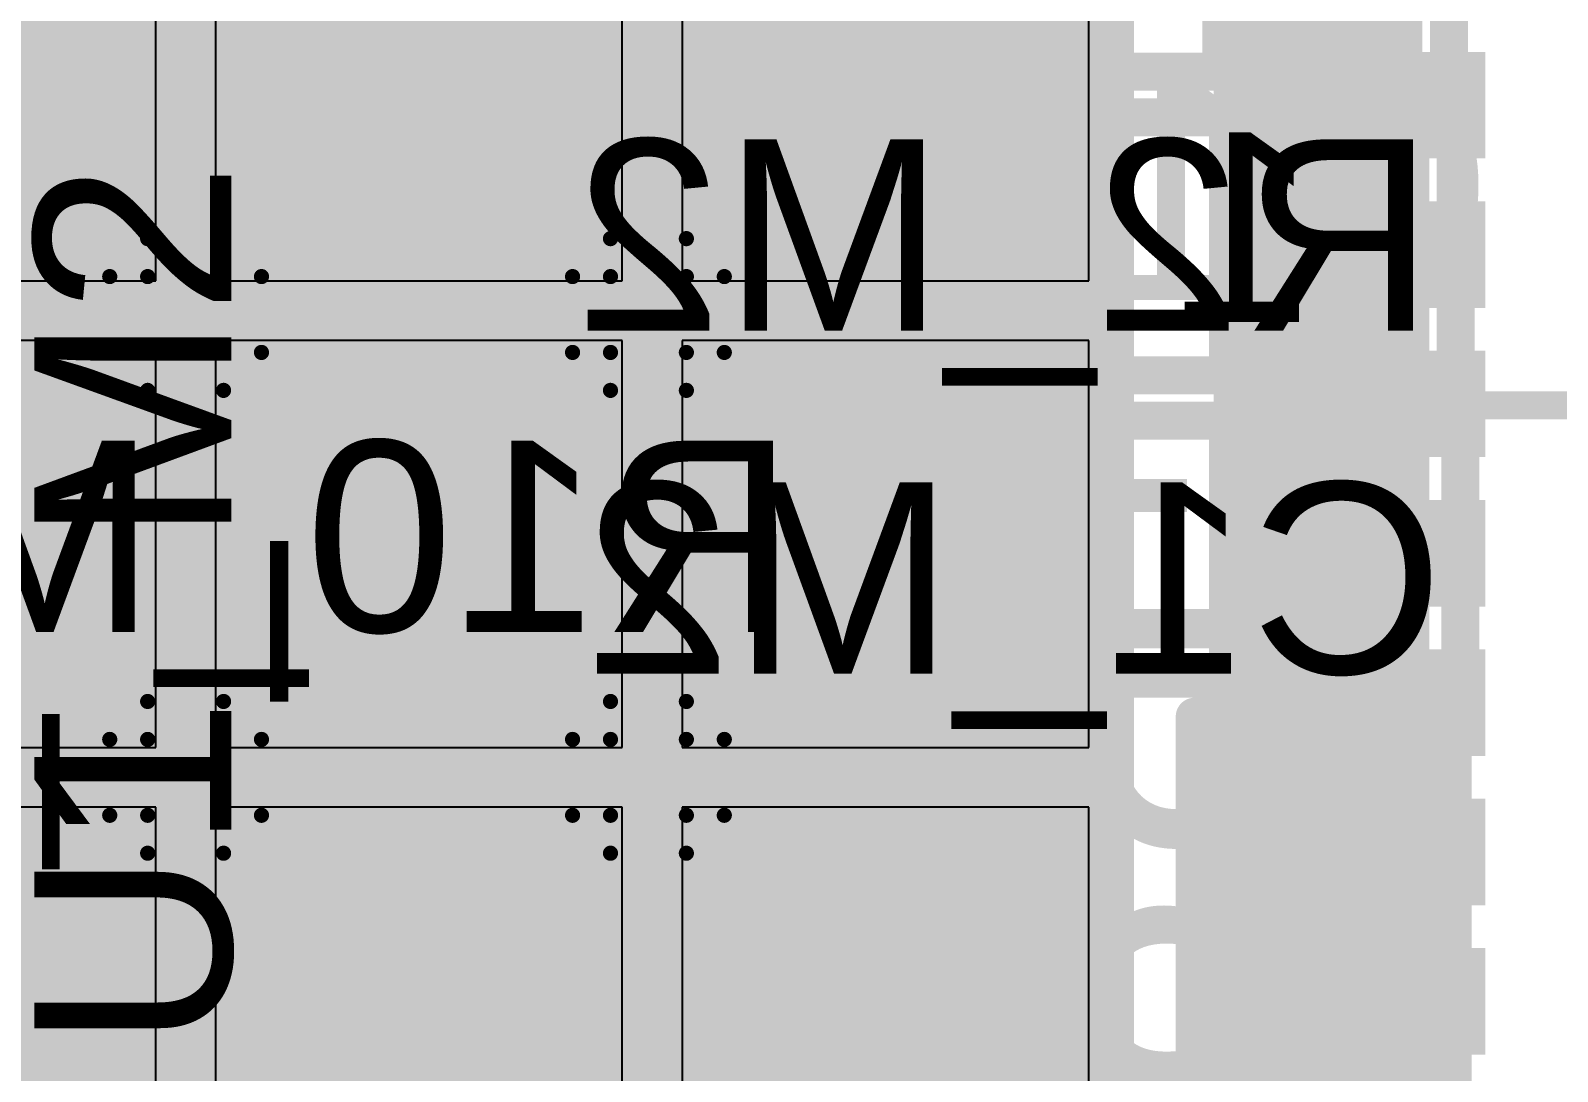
# Model space of a CAD drawing. Header units: inches. Extents: x -0.3 to 12.2, y -3.2 to 4.4.
# Drawn here: x 2.2185 to 2.4197, y 1.1753 to 1.3125 of the extents above; entities that cross this region are included whole.
import ezdxf

# ---------------------------------------------------------------- set-up
doc = ezdxf.new("R2010")
doc.units = ezdxf.units.IN
doc.header["$MEASUREMENT"] = 0
for name, color, linetype in [('Board Layer Stack Bottom Overlay', 54, 'Continuous'), ('Board Layer Stack Bottom Solder', 6, 'Continuous'), ('Bottom Assembly', 216, 'Continuous'), ('Bottom Layer_L8', 5, 'Continuous'), ('Bottom Paste', 16, 'Continuous'), ('FAB', 56, 'Continuous'), ('FAB_DWG_INFO', 1, 'Continuous'), ('Inner_L3', 76, 'Continuous'), ('Inner_L6', 156, 'Continuous'), ('Top Assembly', 6, 'Continuous'), ('Top Paste', 8, 'Continuous'), ('Top Solder', 216, 'Continuous'), ('TOP_L1', 1, 'Continuous'), ('Via Holes', 16, 'Continuous')]:
    doc.layers.add(name, color=color, linetype=linetype)
doc.styles.add('Arial', font='', dxfattribs={"height": 0.2})
doc.styles.get('Arial').set_extended_font_data('Arial')

# ---------------------------------------------------------------- blocks, each defined once
blk = doc.blocks.new('R0402_B_295')
at = {"layer": 'Board Layer Stack Bottom Solder'}
for points in [[(-0.033, -0.0145), (-0.033, 0.0145), (-0.004, 0.0145), (-0.004, -0.0145)], [(0.0064, -0.0145), (0.0064, 0.0145), (0.0354, 0.0145), (0.0354, -0.0145)]]:
    blk.add_hatch(color=6, dxfattribs=at).paths.add_polyline_path(points)
at = {"layer": 'Bottom Layer_L8'}
for points in [[(-0.031, -0.0125), (-0.031, 0.0125), (-0.006, 0.0125), (-0.006, -0.0125)], [(0.0084, -0.0125), (0.0084, 0.0125), (0.0334, 0.0125), (0.0334, -0.0125)]]:
    blk.add_hatch(color=5, dxfattribs=at).paths.add_polyline_path(points)
at = {"layer": 'Bottom Paste'}
for points in [[(-0.031, -0.0125), (-0.031, 0.0125), (-0.006, 0.0125), (-0.006, -0.0125)], [(0.0084, -0.0125), (0.0084, 0.0125), (0.0334, 0.0125), (0.0334, -0.0125)]]:
    blk.add_hatch(color=16, dxfattribs=at).paths.add_polyline_path(points)
at = {"layer": 'Board Layer Stack Bottom Overlay'}
for points in [[(-0.0365, 0.017, 0.005, 0.005, 0), (0.0395, 0.017, 0.005, 0.005, 0)], [(-0.0365, -0.017, 0.005, 0.005, 0), (-0.0365, 0.017, 0.005, 0.005, 0)], [(0.0395, -0.017, 0.005, 0.005, 0), (0.0395, 0.017, 0.005, 0.005, 0)], [(-0.0365, -0.017, 0.005, 0.005, 0), (0.0365, -0.017, 0.005, 0.005, 0)], [(0.0365, -0.017, 0.005, 0.005, 0), (0.0395, -0.017, 0.005, 0.005, 0)]]:
    blk.add_lwpolyline(points, format="xyseb", dxfattribs=at)
for points in [[(-0.03775, 0.017, 0.0025, 0.0025, 1), (-0.03525, 0.017, 0.0025, 0.0025, 1)], [(-0.03775, 0.017, 0.0025, 0.0025, 1), (-0.03525, 0.017, 0.0025, 0.0025, 1)], [(0.03825, 0.017, 0.0025, 0.0025, 1), (0.04075, 0.017, 0.0025, 0.0025, 1)], [(0.03825, 0.017, 0.0025, 0.0025, 1), (0.04075, 0.017, 0.0025, 0.0025, 1)], [(-0.03775, -0.017, 0.0025, 0.0025, 1), (-0.03525, -0.017, 0.0025, 0.0025, 1)], [(-0.03775, -0.017, 0.0025, 0.0025, 1), (-0.03525, -0.017, 0.0025, 0.0025, 1)], [(0.03525, -0.017, 0.0025, 0.0025, 1), (0.03775, -0.017, 0.0025, 0.0025, 1)], [(0.03525, -0.017, 0.0025, 0.0025, 1), (0.03775, -0.017, 0.0025, 0.0025, 1)], [(0.03825, -0.017, 0.0025, 0.0025, 1), (0.04075, -0.017, 0.0025, 0.0025, 1)], [(0.03825, -0.017, 0.0025, 0.0025, 1), (0.04075, -0.017, 0.0025, 0.0025, 1)]]:
    blk.add_lwpolyline(points, format="xyseb", close=True, dxfattribs=at)
at = {"layer": 'Bottom Assembly'}
for points in [[(-0.0365, 0.017, 0.005, 0.005, 0), (0.0395, 0.017, 0.005, 0.005, 0)], [(-0.0365, -0.017, 0.005, 0.005, 0), (-0.0365, 0.017, 0.005, 0.005, 0)], [(0.0395, -0.017, 0.005, 0.005, 0), (0.0395, 0.017, 0.005, 0.005, 0)], [(-0.0365, -0.017, 0.005, 0.005, 0), (0.0395, -0.017, 0.005, 0.005, 0)]]:
    blk.add_lwpolyline(points, format="xyseb", dxfattribs=at)
for points in [[(-0.03775, 0.017, 0.0025, 0.0025, 1), (-0.03525, 0.017, 0.0025, 0.0025, 1)], [(-0.03775, 0.017, 0.0025, 0.0025, 1), (-0.03525, 0.017, 0.0025, 0.0025, 1)], [(0.03825, 0.017, 0.0025, 0.0025, 1), (0.04075, 0.017, 0.0025, 0.0025, 1)], [(0.03825, 0.017, 0.0025, 0.0025, 1), (0.04075, 0.017, 0.0025, 0.0025, 1)], [(-0.03775, -0.017, 0.0025, 0.0025, 1), (-0.03525, -0.017, 0.0025, 0.0025, 1)], [(-0.03775, -0.017, 0.0025, 0.0025, 1), (-0.03525, -0.017, 0.0025, 0.0025, 1)], [(0.03825, -0.017, 0.0025, 0.0025, 1), (0.04075, -0.017, 0.0025, 0.0025, 1)], [(0.03825, -0.017, 0.0025, 0.0025, 1), (0.04075, -0.017, 0.0025, 0.0025, 1)]]:
    blk.add_lwpolyline(points, format="xyseb", close=True, dxfattribs=at)
at = {"layer": 'Bottom Assembly', "style": 'Arial', "text_generation_flag": 2}
blk.add_text('R10_M2', height=0.04, rotation=180, dxfattribs=at).set_placement((-0.06523, 0.0093))
blk = doc.blocks.new('R0402_B_297')
at = {"layer": 'Board Layer Stack Bottom Solder'}
for points in [[(-0.033, -0.0145), (-0.033, 0.0145), (-0.004, 0.0145), (-0.004, -0.0145)], [(0.0064, -0.0145), (0.0064, 0.0145), (0.0354, 0.0145), (0.0354, -0.0145)]]:
    blk.add_hatch(color=6, dxfattribs=at).paths.add_polyline_path(points)
at = {"layer": 'Bottom Layer_L8'}
for points in [[(-0.031, -0.0125), (-0.031, 0.0125), (-0.006, 0.0125), (-0.006, -0.0125)], [(0.0084, -0.0125), (0.0084, 0.0125), (0.0334, 0.0125), (0.0334, -0.0125)]]:
    blk.add_hatch(color=5, dxfattribs=at).paths.add_polyline_path(points)
at = {"layer": 'Bottom Paste'}
for points in [[(-0.031, -0.0125), (-0.031, 0.0125), (-0.006, 0.0125), (-0.006, -0.0125)], [(0.0084, -0.0125), (0.0084, 0.0125), (0.0334, 0.0125), (0.0334, -0.0125)]]:
    blk.add_hatch(color=16, dxfattribs=at).paths.add_polyline_path(points)
at = {"layer": 'Board Layer Stack Bottom Overlay'}
for points in [[(0.0395, 0.017, 0.005, 0.005, 0), (-0.0365, 0.017, 0.005, 0.005, 0)], [(-0.0365, -0.017, 0.005, 0.005, 0), (-0.0365, 0.017, 0.005, 0.005, 0)], [(0.0395, -0.017, 0.005, 0.005, 0), (0.0395, 0.017, 0.005, 0.005, 0)], [(0.0365, -0.017, 0.005, 0.005, 0), (-0.0365, -0.017, 0.005, 0.005, 0)], [(0.0395, -0.017, 0.005, 0.005, 0), (0.0365, -0.017, 0.005, 0.005, 0)]]:
    blk.add_lwpolyline(points, format="xyseb", dxfattribs=at)
for points in [[(-0.03775, 0.017, 0.0025, 0.0025, 1), (-0.03525, 0.017, 0.0025, 0.0025, 1)], [(-0.03775, 0.017, 0.0025, 0.0025, 1), (-0.03525, 0.017, 0.0025, 0.0025, 1)], [(0.03825, 0.017, 0.0025, 0.0025, 1), (0.04075, 0.017, 0.0025, 0.0025, 1)], [(0.03825, 0.017, 0.0025, 0.0025, 1), (0.04075, 0.017, 0.0025, 0.0025, 1)], [(-0.03775, -0.017, 0.0025, 0.0025, 1), (-0.03525, -0.017, 0.0025, 0.0025, 1)], [(-0.03775, -0.017, 0.0025, 0.0025, 1), (-0.03525, -0.017, 0.0025, 0.0025, 1)], [(0.03525, -0.017, 0.0025, 0.0025, 1), (0.03775, -0.017, 0.0025, 0.0025, 1)], [(0.03525, -0.017, 0.0025, 0.0025, 1), (0.03775, -0.017, 0.0025, 0.0025, 1)], [(0.03825, -0.017, 0.0025, 0.0025, 1), (0.04075, -0.017, 0.0025, 0.0025, 1)], [(0.03825, -0.017, 0.0025, 0.0025, 1), (0.04075, -0.017, 0.0025, 0.0025, 1)]]:
    blk.add_lwpolyline(points, format="xyseb", close=True, dxfattribs=at)
at = {"layer": 'Bottom Assembly'}
for points in [[(0.0395, 0.017, 0.005, 0.005, 0), (-0.0365, 0.017, 0.005, 0.005, 0)], [(-0.0365, -0.017, 0.005, 0.005, 0), (-0.0365, 0.017, 0.005, 0.005, 0)], [(0.0395, -0.017, 0.005, 0.005, 0), (0.0395, 0.017, 0.005, 0.005, 0)], [(0.0395, -0.017, 0.005, 0.005, 0), (-0.0365, -0.017, 0.005, 0.005, 0)]]:
    blk.add_lwpolyline(points, format="xyseb", dxfattribs=at)
for points in [[(-0.03775, 0.017, 0.0025, 0.0025, 1), (-0.03525, 0.017, 0.0025, 0.0025, 1)], [(-0.03775, 0.017, 0.0025, 0.0025, 1), (-0.03525, 0.017, 0.0025, 0.0025, 1)], [(0.03825, 0.017, 0.0025, 0.0025, 1), (0.04075, 0.017, 0.0025, 0.0025, 1)], [(0.03825, 0.017, 0.0025, 0.0025, 1), (0.04075, 0.017, 0.0025, 0.0025, 1)], [(-0.03775, -0.017, 0.0025, 0.0025, 1), (-0.03525, -0.017, 0.0025, 0.0025, 1)], [(-0.03775, -0.017, 0.0025, 0.0025, 1), (-0.03525, -0.017, 0.0025, 0.0025, 1)], [(0.03825, -0.017, 0.0025, 0.0025, 1), (0.04075, -0.017, 0.0025, 0.0025, 1)], [(0.03825, -0.017, 0.0025, 0.0025, 1), (0.04075, -0.017, 0.0025, 0.0025, 1)]]:
    blk.add_lwpolyline(points, format="xyseb", close=True, dxfattribs=at)
at = {"layer": 'Bottom Assembly', "style": 'Arial', "text_generation_flag": 2}
blk.add_text('R8_M2', height=0.04, rotation=-180, dxfattribs=at).set_placement((-0.05529, 0.0093))
blk = doc.blocks.new('R0402_B_328')
at = {"layer": 'Board Layer Stack Bottom Solder'}
for points in [[(-0.033, -0.0145), (-0.033, 0.0145), (-0.004, 0.0145), (-0.004, -0.0145)], [(0.0064, -0.0145), (0.0064, 0.0145), (0.0354, 0.0145), (0.0354, -0.0145)]]:
    blk.add_hatch(color=6, dxfattribs=at).paths.add_polyline_path(points)
at = {"layer": 'Bottom Layer_L8'}
for points in [[(-0.031, -0.0125), (-0.031, 0.0125), (-0.006, 0.0125), (-0.006, -0.0125)], [(0.0084, -0.0125), (0.0084, 0.0125), (0.0334, 0.0125), (0.0334, -0.0125)]]:
    blk.add_hatch(color=5, dxfattribs=at).paths.add_polyline_path(points)
at = {"layer": 'Bottom Paste'}
for points in [[(-0.031, -0.0125), (-0.031, 0.0125), (-0.006, 0.0125), (-0.006, -0.0125)], [(0.0084, -0.0125), (0.0084, 0.0125), (0.0334, 0.0125), (0.0334, -0.0125)]]:
    blk.add_hatch(color=16, dxfattribs=at).paths.add_polyline_path(points)
at = {"layer": 'Board Layer Stack Bottom Overlay'}
for points in [[(-0.0365, 0.017, 0.005, 0.005, 0), (0.0395, 0.017, 0.005, 0.005, 0)], [(-0.0365, 0.017, 0.005, 0.005, 0), (-0.0365, -0.017, 0.005, 0.005, 0)], [(0.0395, 0.017, 0.005, 0.005, 0), (0.0395, -0.017, 0.005, 0.005, 0)], [(-0.0365, -0.017, 0.005, 0.005, 0), (0.0365, -0.017, 0.005, 0.005, 0)], [(0.0365, -0.017, 0.005, 0.005, 0), (0.0395, -0.017, 0.005, 0.005, 0)]]:
    blk.add_lwpolyline(points, format="xyseb", dxfattribs=at)
for points in [[(-0.03775, 0.017, 0.0025, 0.0025, 1), (-0.03525, 0.017, 0.0025, 0.0025, 1)], [(-0.03775, 0.017, 0.0025, 0.0025, 1), (-0.03525, 0.017, 0.0025, 0.0025, 1)], [(0.03825, 0.017, 0.0025, 0.0025, 1), (0.04075, 0.017, 0.0025, 0.0025, 1)], [(0.03825, 0.017, 0.0025, 0.0025, 1), (0.04075, 0.017, 0.0025, 0.0025, 1)], [(-0.03775, -0.017, 0.0025, 0.0025, 1), (-0.03525, -0.017, 0.0025, 0.0025, 1)], [(-0.03775, -0.017, 0.0025, 0.0025, 1), (-0.03525, -0.017, 0.0025, 0.0025, 1)], [(0.03525, -0.017, 0.0025, 0.0025, 1), (0.03775, -0.017, 0.0025, 0.0025, 1)], [(0.03525, -0.017, 0.0025, 0.0025, 1), (0.03775, -0.017, 0.0025, 0.0025, 1)], [(0.03825, -0.017, 0.0025, 0.0025, 1), (0.04075, -0.017, 0.0025, 0.0025, 1)], [(0.03825, -0.017, 0.0025, 0.0025, 1), (0.04075, -0.017, 0.0025, 0.0025, 1)]]:
    blk.add_lwpolyline(points, format="xyseb", close=True, dxfattribs=at)
at = {"layer": 'Bottom Assembly'}
for points in [[(-0.0365, 0.017, 0.005, 0.005, 0), (0.0395, 0.017, 0.005, 0.005, 0)], [(-0.0365, 0.017, 0.005, 0.005, 0), (-0.0365, -0.017, 0.005, 0.005, 0)], [(0.0395, 0.017, 0.005, 0.005, 0), (0.0395, -0.017, 0.005, 0.005, 0)], [(-0.0365, -0.017, 0.005, 0.005, 0), (0.0395, -0.017, 0.005, 0.005, 0)]]:
    blk.add_lwpolyline(points, format="xyseb", dxfattribs=at)
for points in [[(-0.03775, 0.017, 0.0025, 0.0025, 1), (-0.03525, 0.017, 0.0025, 0.0025, 1)], [(-0.03775, 0.017, 0.0025, 0.0025, 1), (-0.03525, 0.017, 0.0025, 0.0025, 1)], [(0.03825, 0.017, 0.0025, 0.0025, 1), (0.04075, 0.017, 0.0025, 0.0025, 1)], [(0.03825, 0.017, 0.0025, 0.0025, 1), (0.04075, 0.017, 0.0025, 0.0025, 1)], [(-0.03775, -0.017, 0.0025, 0.0025, 1), (-0.03525, -0.017, 0.0025, 0.0025, 1)], [(-0.03775, -0.017, 0.0025, 0.0025, 1), (-0.03525, -0.017, 0.0025, 0.0025, 1)], [(0.03825, -0.017, 0.0025, 0.0025, 1), (0.04075, -0.017, 0.0025, 0.0025, 1)], [(0.03825, -0.017, 0.0025, 0.0025, 1), (0.04075, -0.017, 0.0025, 0.0025, 1)]]:
    blk.add_lwpolyline(points, format="xyseb", close=True, dxfattribs=at)
at = {"layer": 'Bottom Assembly', "style": 'Arial', "text_generation_flag": 2}
blk.add_text('R11_M2', height=0.04, rotation=180, dxfattribs=at).set_placement((-0.06523, 0.0093))
blk = doc.blocks.new('R0402_B_374')
at = {"layer": 'Board Layer Stack Bottom Solder'}
for points in [[(-0.033, -0.0145), (-0.033, 0.0145), (-0.004, 0.0145), (-0.004, -0.0145)], [(0.0064, -0.0145), (0.0064, 0.0145), (0.0354, 0.0145), (0.0354, -0.0145)]]:
    blk.add_hatch(color=6, dxfattribs=at).paths.add_polyline_path(points)
at = {"layer": 'Bottom Layer_L8'}
for points in [[(-0.031, -0.0125), (-0.031, 0.0125), (-0.006, 0.0125), (-0.006, -0.0125)], [(0.0084, -0.0125), (0.0084, 0.0125), (0.0334, 0.0125), (0.0334, -0.0125)]]:
    blk.add_hatch(color=5, dxfattribs=at).paths.add_polyline_path(points)
at = {"layer": 'Bottom Paste'}
for points in [[(-0.031, -0.0125), (-0.031, 0.0125), (-0.006, 0.0125), (-0.006, -0.0125)], [(0.0084, -0.0125), (0.0084, 0.0125), (0.0334, 0.0125), (0.0334, -0.0125)]]:
    blk.add_hatch(color=16, dxfattribs=at).paths.add_polyline_path(points)
at = {"layer": 'Board Layer Stack Bottom Overlay'}
for points in [[(0.0395, 0.017, 0.005, 0.005, 0), (-0.0365, 0.017, 0.005, 0.005, 0)], [(-0.0365, 0.017, 0.005, 0.005, 0), (-0.0365, -0.017, 0.005, 0.005, 0)], [(0.0395, 0.017, 0.005, 0.005, 0), (0.0395, -0.017, 0.005, 0.005, 0)], [(0.0365, -0.017, 0.005, 0.005, 0), (-0.0365, -0.017, 0.005, 0.005, 0)], [(0.0395, -0.017, 0.005, 0.005, 0), (0.0365, -0.017, 0.005, 0.005, 0)]]:
    blk.add_lwpolyline(points, format="xyseb", dxfattribs=at)
for points in [[(-0.03775, 0.017, 0.0025, 0.0025, 1), (-0.03525, 0.017, 0.0025, 0.0025, 1)], [(-0.03775, 0.017, 0.0025, 0.0025, 1), (-0.03525, 0.017, 0.0025, 0.0025, 1)], [(0.03825, 0.017, 0.0025, 0.0025, 1), (0.04075, 0.017, 0.0025, 0.0025, 1)], [(0.03825, 0.017, 0.0025, 0.0025, 1), (0.04075, 0.017, 0.0025, 0.0025, 1)], [(-0.03775, -0.017, 0.0025, 0.0025, 1), (-0.03525, -0.017, 0.0025, 0.0025, 1)], [(-0.03775, -0.017, 0.0025, 0.0025, 1), (-0.03525, -0.017, 0.0025, 0.0025, 1)], [(0.03525, -0.017, 0.0025, 0.0025, 1), (0.03775, -0.017, 0.0025, 0.0025, 1)], [(0.03525, -0.017, 0.0025, 0.0025, 1), (0.03775, -0.017, 0.0025, 0.0025, 1)], [(0.03825, -0.017, 0.0025, 0.0025, 1), (0.04075, -0.017, 0.0025, 0.0025, 1)], [(0.03825, -0.017, 0.0025, 0.0025, 1), (0.04075, -0.017, 0.0025, 0.0025, 1)]]:
    blk.add_lwpolyline(points, format="xyseb", close=True, dxfattribs=at)
at = {"layer": 'Bottom Assembly'}
for points in [[(0.0395, 0.017, 0.005, 0.005, 0), (-0.0365, 0.017, 0.005, 0.005, 0)], [(-0.0365, 0.017, 0.005, 0.005, 0), (-0.0365, -0.017, 0.005, 0.005, 0)], [(0.0395, 0.017, 0.005, 0.005, 0), (0.0395, -0.017, 0.005, 0.005, 0)], [(0.0395, -0.017, 0.005, 0.005, 0), (-0.0365, -0.017, 0.005, 0.005, 0)]]:
    blk.add_lwpolyline(points, format="xyseb", dxfattribs=at)
for points in [[(-0.03775, 0.017, 0.0025, 0.0025, 1), (-0.03525, 0.017, 0.0025, 0.0025, 1)], [(-0.03775, 0.017, 0.0025, 0.0025, 1), (-0.03525, 0.017, 0.0025, 0.0025, 1)], [(0.03825, 0.017, 0.0025, 0.0025, 1), (0.04075, 0.017, 0.0025, 0.0025, 1)], [(0.03825, 0.017, 0.0025, 0.0025, 1), (0.04075, 0.017, 0.0025, 0.0025, 1)], [(-0.03775, -0.017, 0.0025, 0.0025, 1), (-0.03525, -0.017, 0.0025, 0.0025, 1)], [(-0.03775, -0.017, 0.0025, 0.0025, 1), (-0.03525, -0.017, 0.0025, 0.0025, 1)], [(0.03825, -0.017, 0.0025, 0.0025, 1), (0.04075, -0.017, 0.0025, 0.0025, 1)], [(0.03825, -0.017, 0.0025, 0.0025, 1), (0.04075, -0.017, 0.0025, 0.0025, 1)]]:
    blk.add_lwpolyline(points, format="xyseb", close=True, dxfattribs=at)
at = {"layer": 'Bottom Assembly', "style": 'Arial', "text_generation_flag": 2}
blk.add_text('R2_M2', height=0.04, rotation=180, dxfattribs=at).set_placement((-0.05529, 0.0093))
blk = doc.blocks.new('C0402_B_417')
at = {"layer": 'Board Layer Stack Bottom Solder'}
for points in [[(-0.004, 0.0145), (-0.004, -0.0145), (-0.033, -0.0145), (-0.033, 0.0145)], [(0.0354, 0.0145), (0.0354, -0.0145), (0.0064, -0.0145), (0.0064, 0.0145)]]:
    blk.add_hatch(color=6, dxfattribs=at).paths.add_polyline_path(points)
at = {"layer": 'Bottom Layer_L8'}
for points in [[(-0.006, 0.0125), (-0.006, -0.0125), (-0.031, -0.0125), (-0.031, 0.0125)], [(0.0334, 0.0125), (0.0334, -0.0125), (0.0084, -0.0125), (0.0084, 0.0125)]]:
    blk.add_hatch(color=5, dxfattribs=at).paths.add_polyline_path(points)
at = {"layer": 'Bottom Paste'}
for points in [[(-0.006, 0.0125), (-0.006, -0.0125), (-0.031, -0.0125), (-0.031, 0.0125)], [(0.0334, 0.0125), (0.0334, -0.0125), (0.0084, -0.0125), (0.0084, 0.0125)]]:
    blk.add_hatch(color=16, dxfattribs=at).paths.add_polyline_path(points)
at = {"layer": 'Board Layer Stack Bottom Overlay'}
for points in [[(-0.0365, 0.017, 0.005, 0.005, 0), (-0.0365, -0.017, 0.005, 0.005, 0)], [(0.0395, 0.017, 0.005, 0.005, 0), (-0.0365, 0.017, 0.005, 0.005, 0)], [(0.0395, 0.017, 0.005, 0.005, 0), (0.0395, -0.017, 0.005, 0.005, 0)], [(0.0365, -0.017, 0.005, 0.005, 0), (-0.0365, -0.017, 0.005, 0.005, 0)], [(0.0395, -0.017, 0.005, 0.005, 0), (0.0365, -0.017, 0.005, 0.005, 0)]]:
    blk.add_lwpolyline(points, format="xyseb", dxfattribs=at)
for points in [[(-0.03775, 0.017, 0.0025, 0.0025, 1), (-0.03525, 0.017, 0.0025, 0.0025, 1)], [(-0.03775, 0.017, 0.0025, 0.0025, 1), (-0.03525, 0.017, 0.0025, 0.0025, 1)], [(0.03825, 0.017, 0.0025, 0.0025, 1), (0.04075, 0.017, 0.0025, 0.0025, 1)], [(0.03825, 0.017, 0.0025, 0.0025, 1), (0.04075, 0.017, 0.0025, 0.0025, 1)], [(-0.03775, -0.017, 0.0025, 0.0025, 1), (-0.03525, -0.017, 0.0025, 0.0025, 1)], [(-0.03775, -0.017, 0.0025, 0.0025, 1), (-0.03525, -0.017, 0.0025, 0.0025, 1)], [(0.03525, -0.017, 0.0025, 0.0025, 1), (0.03775, -0.017, 0.0025, 0.0025, 1)], [(0.03525, -0.017, 0.0025, 0.0025, 1), (0.03775, -0.017, 0.0025, 0.0025, 1)], [(0.03825, -0.017, 0.0025, 0.0025, 1), (0.04075, -0.017, 0.0025, 0.0025, 1)], [(0.03825, -0.017, 0.0025, 0.0025, 1), (0.04075, -0.017, 0.0025, 0.0025, 1)]]:
    blk.add_lwpolyline(points, format="xyseb", close=True, dxfattribs=at)
at = {"layer": 'Bottom Assembly'}
for points in [[(-0.0365, 0.017, 0.005, 0.005, 0), (-0.0365, -0.017, 0.005, 0.005, 0)], [(0.0395, 0.017, 0.005, 0.005, 0), (-0.0365, 0.017, 0.005, 0.005, 0)], [(0.0395, 0.017, 0.005, 0.005, 0), (0.0395, -0.017, 0.005, 0.005, 0)], [(0.0395, -0.017, 0.005, 0.005, 0), (-0.0365, -0.017, 0.005, 0.005, 0)]]:
    blk.add_lwpolyline(points, format="xyseb", dxfattribs=at)
for points in [[(-0.03775, 0.017, 0.0025, 0.0025, 1), (-0.03525, 0.017, 0.0025, 0.0025, 1)], [(-0.03775, 0.017, 0.0025, 0.0025, 1), (-0.03525, 0.017, 0.0025, 0.0025, 1)], [(0.03825, 0.017, 0.0025, 0.0025, 1), (0.04075, 0.017, 0.0025, 0.0025, 1)], [(0.03825, 0.017, 0.0025, 0.0025, 1), (0.04075, 0.017, 0.0025, 0.0025, 1)], [(-0.03775, -0.017, 0.0025, 0.0025, 1), (-0.03525, -0.017, 0.0025, 0.0025, 1)], [(-0.03775, -0.017, 0.0025, 0.0025, 1), (-0.03525, -0.017, 0.0025, 0.0025, 1)], [(0.03825, -0.017, 0.0025, 0.0025, 1), (0.04075, -0.017, 0.0025, 0.0025, 1)], [(0.03825, -0.017, 0.0025, 0.0025, 1), (0.04075, -0.017, 0.0025, 0.0025, 1)]]:
    blk.add_lwpolyline(points, format="xyseb", close=True, dxfattribs=at)
at = {"layer": 'Bottom Assembly', "style": 'Arial', "text_generation_flag": 2}
blk.add_text('C1_M2', height=0.03, rotation=180, dxfattribs=at).set_placement((-0.04163, 0.00707))
at = {"layer": 'FAB', "style": 'Arial', "text_generation_flag": 2}
blk.add_text('1', height=0.025, rotation=180, dxfattribs=at).set_placement((-0.0185, 0.01))
blk = doc.blocks.new('CP_56_1_ADI_427')
at = {"layer": 'Bottom Layer_L8'}
h = blk.add_hatch(color=5, dxfattribs=at)
edge = h.paths.add_edge_path()
edge.add_arc((0, 0), 0.008, 0, 360)
h = blk.add_hatch(color=5, dxfattribs=at)
edge = h.paths.add_edge_path()
edge.add_arc((0.061, 0), 0.008, 0, 360)
h = blk.add_hatch(color=5, dxfattribs=at)
edge = h.paths.add_edge_path()
edge.add_arc((0, -0.061), 0.008, 0, 360)
h = blk.add_hatch(color=5, dxfattribs=at)
edge = h.paths.add_edge_path()
edge.add_arc((0.061, -0.061), 0.008, 0, 360)
at = {"layer": 'Inner_L3'}
h = blk.add_hatch(color=76, dxfattribs=at)
edge = h.paths.add_edge_path()
edge.add_arc((0, 0), 0.008, 0, 360)
h = blk.add_hatch(color=76, dxfattribs=at)
edge = h.paths.add_edge_path()
edge.add_arc((0.061, 0), 0.008, 0, 360)
h = blk.add_hatch(color=76, dxfattribs=at)
edge = h.paths.add_edge_path()
edge.add_arc((0, -0.061), 0.008, 0, 360)
h = blk.add_hatch(color=76, dxfattribs=at)
edge = h.paths.add_edge_path()
edge.add_arc((0.061, -0.061), 0.008, 0, 360)
at = {"layer": 'Inner_L6'}
h = blk.add_hatch(color=156, dxfattribs=at)
edge = h.paths.add_edge_path()
edge.add_arc((0, 0), 0.008, 0, 360)
h = blk.add_hatch(color=156, dxfattribs=at)
edge = h.paths.add_edge_path()
edge.add_arc((0.061, 0), 0.008, 0, 360)
h = blk.add_hatch(color=156, dxfattribs=at)
edge = h.paths.add_edge_path()
edge.add_arc((0, -0.061), 0.008, 0, 360)
h = blk.add_hatch(color=156, dxfattribs=at)
edge = h.paths.add_edge_path()
edge.add_arc((0.061, -0.061), 0.008, 0, 360)
at = {"layer": 'Top Paste'}
for points in [[(-0.0005, 0.0005), (0.0005, 0.0005), (0.0005, -0.0005), (-0.0005, -0.0005)], [(-0.02451, -0.16931), (-0.03454, -0.16931), (-0.03454, -0.1375), (-0.02451, -0.1375)], [(-0.00483, -0.16931), (-0.01486, -0.16931), (-0.01486, -0.1375), (-0.00483, -0.1375)], [(0.01486, -0.16931), (0.00483, -0.16931), (0.00483, -0.1375), (0.01486, -0.1375)], [(0.03454, -0.16931), (0.02451, -0.16931), (0.02451, -0.1375), (0.03454, -0.1375)], [(0.05423, -0.16931), (0.0442, -0.16931), (0.0442, -0.1375), (0.05423, -0.1375)], [(0.07391, -0.16931), (0.06388, -0.16931), (0.06388, -0.1375), (0.07391, -0.1375)], [(0.0936, -0.16931), (0.08357, -0.16931), (0.08357, -0.1375), (0.0936, -0.1375)]]:
    blk.add_hatch(color=8, dxfattribs=at).paths.add_polyline_path(points)
at = {"layer": 'Top Solder'}
for points in [[(-0.125, 0.125), (0.125, 0.125), (0.125, -0.125), (-0.125, -0.125)], [(-0.02251, -0.17131), (-0.03654, -0.17131), (-0.03654, -0.1355), (-0.02251, -0.1355)], [(-0.00283, -0.17131), (-0.01686, -0.17131), (-0.01686, -0.1355), (-0.00283, -0.1355)], [(0.01686, -0.17131), (0.00283, -0.17131), (0.00283, -0.1355), (0.01686, -0.1355)], [(0.03654, -0.17131), (0.02251, -0.17131), (0.02251, -0.1355), (0.03654, -0.1355)], [(0.05623, -0.17131), (0.0422, -0.17131), (0.0422, -0.1355), (0.05623, -0.1355)], [(0.07591, -0.17131), (0.06188, -0.17131), (0.06188, -0.1355), (0.07591, -0.1355)], [(0.0956, -0.17131), (0.08157, -0.17131), (0.08157, -0.1355), (0.0956, -0.1355)]]:
    blk.add_hatch(color=216, dxfattribs=at).paths.add_polyline_path(points)
at = {"layer": 'TOP_L1'}
for points in [[(-0.123, 0.123), (0.123, 0.123), (0.123, -0.123), (-0.123, -0.123)], [(-0.02451, -0.16931), (-0.03454, -0.16931), (-0.03454, -0.1375), (-0.02451, -0.1375)], [(-0.00483, -0.16931), (-0.01486, -0.16931), (-0.01486, -0.1375), (-0.00483, -0.1375)], [(0.01486, -0.16931), (0.00483, -0.16931), (0.00483, -0.1375), (0.01486, -0.1375)], [(0.03454, -0.16931), (0.02451, -0.16931), (0.02451, -0.1375), (0.03454, -0.1375)], [(0.05423, -0.16931), (0.0442, -0.16931), (0.0442, -0.1375), (0.05423, -0.1375)], [(0.07391, -0.16931), (0.06388, -0.16931), (0.06388, -0.1375), (0.07391, -0.1375)], [(0.0936, -0.16931), (0.08357, -0.16931), (0.08357, -0.1375), (0.0936, -0.1375)]]:
    blk.add_hatch(color=1, dxfattribs=at).paths.add_polyline_path(points)
h = blk.add_hatch(color=1, dxfattribs=at)
edge = h.paths.add_edge_path()
edge.add_arc((0, 0), 0.008, 0, 360)
h = blk.add_hatch(color=1, dxfattribs=at)
edge = h.paths.add_edge_path()
edge.add_arc((0.061, 0), 0.008, 0, 360)
h = blk.add_hatch(color=1, dxfattribs=at)
edge = h.paths.add_edge_path()
edge.add_arc((0, -0.061), 0.008, 0, 360)
h = blk.add_hatch(color=1, dxfattribs=at)
edge = h.paths.add_edge_path()
edge.add_arc((0.061, -0.061), 0.008, 0, 360)
at = {"layer": 'Via Holes'}
h = blk.add_hatch(color=7, dxfattribs=at)
edge = h.paths.add_edge_path()
edge.add_arc((0, 0), 0.004, 0, 360)
h = blk.add_hatch(color=7, dxfattribs=at)
edge = h.paths.add_edge_path()
edge.add_arc((0.061, 0), 0.004, 0, 360)
h = blk.add_hatch(color=7, dxfattribs=at)
edge = h.paths.add_edge_path()
edge.add_arc((0, -0.061), 0.004, 0, 360)
h = blk.add_hatch(color=7, dxfattribs=at)
edge = h.paths.add_edge_path()
edge.add_arc((0.061, -0.061), 0.004, 0, 360)
at = {"layer": 'Top Assembly'}
for points in [[(-0.1575, -0.1575, 0.006, 0.006, 0), (0.1575, -0.1575, 0.006, 0.006, 0)], [(-0.03553, -0.1575, 0.006, 0.006, 0), (-0.02353, -0.1575, 0.006, 0.006, 0)], [(-0.03553, -0.1575, 0.006, 0.006, 0), (-0.02353, -0.1575, 0.006, 0.006, 0)], [(-0.01584, -0.1575, 0.006, 0.006, 0), (-0.00384, -0.1575, 0.006, 0.006, 0)], [(-0.01584, -0.1575, 0.006, 0.006, 0), (-0.00384, -0.1575, 0.006, 0.006, 0)], [(0.00384, -0.1575, 0.006, 0.006, 0), (0.01584, -0.1575, 0.006, 0.006, 0)], [(0.00384, -0.1575, 0.006, 0.006, 0), (0.01584, -0.1575, 0.006, 0.006, 0)], [(0.02353, -0.1575, 0.006, 0.006, 0), (0.03553, -0.1575, 0.006, 0.006, 0)], [(0.02353, -0.1575, 0.006, 0.006, 0), (0.03553, -0.1575, 0.006, 0.006, 0)], [(0.04321, -0.1575, 0.006, 0.006, 0), (0.05521, -0.1575, 0.006, 0.006, 0)], [(0.04321, -0.1575, 0.006, 0.006, 0), (0.05521, -0.1575, 0.006, 0.006, 0)], [(0.0629, -0.1575, 0.006, 0.006, 0), (0.0749, -0.1575, 0.006, 0.006, 0)], [(0.0629, -0.1575, 0.006, 0.006, 0), (0.0749, -0.1575, 0.006, 0.006, 0)], [(0.08258, -0.1575, 0.006, 0.006, 0), (0.09458, -0.1575, 0.006, 0.006, 0)], [(0.08258, -0.1575, 0.006, 0.006, 0), (0.09458, -0.1575, 0.006, 0.006, 0)]]:
    blk.add_lwpolyline(points, format="xyseb", dxfattribs=at)
for points in [[(-0.03703, -0.1575, 0.003, 0.003, 1), (-0.03403, -0.1575, 0.003, 0.003, 1)], [(-0.03703, -0.1575, 0.003, 0.003, 1), (-0.03403, -0.1575, 0.003, 0.003, 1)], [(-0.02503, -0.1575, 0.003, 0.003, 1), (-0.02203, -0.1575, 0.003, 0.003, 1)], [(-0.02503, -0.1575, 0.003, 0.003, 1), (-0.02203, -0.1575, 0.003, 0.003, 1)], [(-0.01734, -0.1575, 0.003, 0.003, 1), (-0.01434, -0.1575, 0.003, 0.003, 1)], [(-0.01734, -0.1575, 0.003, 0.003, 1), (-0.01434, -0.1575, 0.003, 0.003, 1)], [(-0.00534, -0.1575, 0.003, 0.003, 1), (-0.00234, -0.1575, 0.003, 0.003, 1)], [(-0.00534, -0.1575, 0.003, 0.003, 1), (-0.00234, -0.1575, 0.003, 0.003, 1)], [(0.00234, -0.1575, 0.003, 0.003, 1), (0.00534, -0.1575, 0.003, 0.003, 1)], [(0.00234, -0.1575, 0.003, 0.003, 1), (0.00534, -0.1575, 0.003, 0.003, 1)], [(0.01434, -0.1575, 0.003, 0.003, 1), (0.01734, -0.1575, 0.003, 0.003, 1)], [(0.01434, -0.1575, 0.003, 0.003, 1), (0.01734, -0.1575, 0.003, 0.003, 1)], [(0.02203, -0.1575, 0.003, 0.003, 1), (0.02503, -0.1575, 0.003, 0.003, 1)], [(0.02203, -0.1575, 0.003, 0.003, 1), (0.02503, -0.1575, 0.003, 0.003, 1)], [(0.03403, -0.1575, 0.003, 0.003, 1), (0.03703, -0.1575, 0.003, 0.003, 1)], [(0.03403, -0.1575, 0.003, 0.003, 1), (0.03703, -0.1575, 0.003, 0.003, 1)], [(0.04171, -0.1575, 0.003, 0.003, 1), (0.04471, -0.1575, 0.003, 0.003, 1)], [(0.04171, -0.1575, 0.003, 0.003, 1), (0.04471, -0.1575, 0.003, 0.003, 1)], [(0.05371, -0.1575, 0.003, 0.003, 1), (0.05671, -0.1575, 0.003, 0.003, 1)], [(0.05371, -0.1575, 0.003, 0.003, 1), (0.05671, -0.1575, 0.003, 0.003, 1)], [(0.0614, -0.1575, 0.003, 0.003, 1), (0.0644, -0.1575, 0.003, 0.003, 1)], [(0.0614, -0.1575, 0.003, 0.003, 1), (0.0644, -0.1575, 0.003, 0.003, 1)], [(0.0734, -0.1575, 0.003, 0.003, 1), (0.0764, -0.1575, 0.003, 0.003, 1)], [(0.0734, -0.1575, 0.003, 0.003, 1), (0.0764, -0.1575, 0.003, 0.003, 1)], [(0.08108, -0.1575, 0.003, 0.003, 1), (0.08408, -0.1575, 0.003, 0.003, 1)], [(0.08108, -0.1575, 0.003, 0.003, 1), (0.08408, -0.1575, 0.003, 0.003, 1)], [(0.09308, -0.1575, 0.003, 0.003, 1), (0.09608, -0.1575, 0.003, 0.003, 1)], [(0.09308, -0.1575, 0.003, 0.003, 1), (0.09608, -0.1575, 0.003, 0.003, 1)]]:
    blk.add_lwpolyline(points, format="xyseb", close=True, dxfattribs=at)
at = {"layer": 'Top Paste'}
for p, q in [((-0.00394, 0.00394), (-0.00394, 0.05756)), ((0.00394, 0.05756), (0.00394, 0.00394)), ((0.05756, 0.00394), (0.05756, 0.05756)), ((0.06544, 0.05756), (0.06544, 0.00394)), ((-0.05756, 0.00394), (-0.00394, 0.00394)), ((0.00394, 0.00394), (0.05756, 0.00394)), ((0.06544, 0.00394), (0.11906, 0.00394)), ((-0.00394, -0.00394), (-0.05756, -0.00394)), ((-0.00394, -0.05756), (-0.00394, -0.00394)), ((0.05756, -0.00394), (0.00394, -0.00394)), ((0.00394, -0.00394), (0.00394, -0.05756)), ((0.05756, -0.05756), (0.05756, -0.00394)), ((0.11906, -0.00394), (0.06544, -0.00394)), ((0.06544, -0.00394), (0.06544, -0.05756)), ((-0.05756, -0.05756), (-0.00394, -0.05756)), ((0.00394, -0.05756), (0.05756, -0.05756)), ((0.06544, -0.05756), (0.11906, -0.05756)), ((-0.00394, -0.06544), (-0.05756, -0.06544)), ((-0.00394, -0.11906), (-0.00394, -0.06544)), ((0.05756, -0.06544), (0.00394, -0.06544)), ((0.00394, -0.06544), (0.00394, -0.11906)), ((0.05756, -0.11906), (0.05756, -0.06544)), ((0.11906, -0.06544), (0.06544, -0.06544)), ((0.06544, -0.06544), (0.06544, -0.11906)), ((-0.05756, -0.11906), (-0.00394, -0.11906)), ((0.00394, -0.11906), (0.05756, -0.11906)), ((0.06544, -0.11906), (0.11906, -0.11906))]:
    blk.add_line(p, q, dxfattribs=at)
at = {"layer": 'Top Assembly', "style": 'Arial'}
blk.add_text('U1_M2', height=0.025984, dxfattribs=at).set_placement((-0.03586, -0.00603))

msp = doc.modelspace()

# ---------------------------------------------------------------- linework, layer by layer
at = {"layer": 'FAB_DWG_INFO'}
for points in [[(2.2339, 1.28011, 0.002, 0.002, 0), (2.2339, 1.28511, 0.002, 0.002, 0)], [(2.2339, 1.28511, 0.002, 0.002, 0), (2.2439, 1.28511, 0.002, 0.002, 0)], [(2.2439, 1.28011, 0.002, 0.002, 0), (2.2439, 1.28511, 0.002, 0.002, 0)], [(2.2949, 1.28011, 0.002, 0.002, 0), (2.2949, 1.28511, 0.002, 0.002, 0)], [(2.2949, 1.28511, 0.002, 0.002, 0), (2.3049, 1.28511, 0.002, 0.002, 0)], [(2.3049, 1.28011, 0.002, 0.002, 0), (2.3049, 1.28511, 0.002, 0.002, 0)], [(2.2289, 1.27011, 0.002, 0.002, 0), (2.2289, 1.28011, 0.002, 0.002, 0)], [(2.2289, 1.28011, 0.002, 0.002, 0), (2.2339, 1.28011, 0.002, 0.002, 0)], [(2.2439, 1.28011, 0.002, 0.002, 0), (2.2489, 1.28011, 0.002, 0.002, 0)], [(2.2489, 1.27011, 0.002, 0.002, 0), (2.2489, 1.28011, 0.002, 0.002, 0)], [(2.2899, 1.27011, 0.002, 0.002, 0), (2.2899, 1.28011, 0.002, 0.002, 0)], [(2.2899, 1.28011, 0.002, 0.002, 0), (2.2949, 1.28011, 0.002, 0.002, 0)], [(2.3049, 1.28011, 0.002, 0.002, 0), (2.3099, 1.28011, 0.002, 0.002, 0)], [(2.3099, 1.27011, 0.002, 0.002, 0), (2.3099, 1.28011, 0.002, 0.002, 0)], [(2.2289, 1.27011, 0.002, 0.002, 0), (2.2339, 1.27011, 0.002, 0.002, 0)], [(2.2339, 1.26511, 0.002, 0.002, 0), (2.2339, 1.27011, 0.002, 0.002, 0)], [(2.2439, 1.27011, 0.002, 0.002, 0), (2.2489, 1.27011, 0.002, 0.002, 0)], [(2.2439, 1.26511, 0.002, 0.002, 0), (2.2439, 1.27011, 0.002, 0.002, 0)], [(2.2899, 1.27011, 0.002, 0.002, 0), (2.2949, 1.27011, 0.002, 0.002, 0)], [(2.2949, 1.26511, 0.002, 0.002, 0), (2.2949, 1.27011, 0.002, 0.002, 0)], [(2.3049, 1.27011, 0.002, 0.002, 0), (2.3099, 1.27011, 0.002, 0.002, 0)], [(2.3049, 1.26511, 0.002, 0.002, 0), (2.3049, 1.27011, 0.002, 0.002, 0)], [(2.2339, 1.26511, 0.002, 0.002, 0), (2.2439, 1.26511, 0.002, 0.002, 0)], [(2.2949, 1.26511, 0.002, 0.002, 0), (2.3049, 1.26511, 0.002, 0.002, 0)], [(2.2339, 1.21911, 0.002, 0.002, 0), (2.2339, 1.22411, 0.002, 0.002, 0)], [(2.2339, 1.22411, 0.002, 0.002, 0), (2.2439, 1.22411, 0.002, 0.002, 0)], [(2.2439, 1.21911, 0.002, 0.002, 0), (2.2439, 1.22411, 0.002, 0.002, 0)], [(2.2949, 1.21911, 0.002, 0.002, 0), (2.2949, 1.22411, 0.002, 0.002, 0)], [(2.2949, 1.22411, 0.002, 0.002, 0), (2.3049, 1.22411, 0.002, 0.002, 0)], [(2.3049, 1.21911, 0.002, 0.002, 0), (2.3049, 1.22411, 0.002, 0.002, 0)], [(2.2289, 1.20911, 0.002, 0.002, 0), (2.2289, 1.21911, 0.002, 0.002, 0)], [(2.2289, 1.21911, 0.002, 0.002, 0), (2.2339, 1.21911, 0.002, 0.002, 0)], [(2.2439, 1.21911, 0.002, 0.002, 0), (2.2489, 1.21911, 0.002, 0.002, 0)], [(2.2489, 1.20911, 0.002, 0.002, 0), (2.2489, 1.21911, 0.002, 0.002, 0)], [(2.2899, 1.20911, 0.002, 0.002, 0), (2.2899, 1.21911, 0.002, 0.002, 0)], [(2.2899, 1.21911, 0.002, 0.002, 0), (2.2949, 1.21911, 0.002, 0.002, 0)], [(2.3049, 1.21911, 0.002, 0.002, 0), (2.3099, 1.21911, 0.002, 0.002, 0)], [(2.3099, 1.20911, 0.002, 0.002, 0), (2.3099, 1.21911, 0.002, 0.002, 0)], [(2.2289, 1.20911, 0.002, 0.002, 0), (2.2339, 1.20911, 0.002, 0.002, 0)], [(2.2339, 1.20411, 0.002, 0.002, 0), (2.2339, 1.20911, 0.002, 0.002, 0)], [(2.2439, 1.20911, 0.002, 0.002, 0), (2.2489, 1.20911, 0.002, 0.002, 0)], [(2.2439, 1.20411, 0.002, 0.002, 0), (2.2439, 1.20911, 0.002, 0.002, 0)], [(2.2899, 1.20911, 0.002, 0.002, 0), (2.2949, 1.20911, 0.002, 0.002, 0)], [(2.2949, 1.20411, 0.002, 0.002, 0), (2.2949, 1.20911, 0.002, 0.002, 0)], [(2.3049, 1.20911, 0.002, 0.002, 0), (2.3099, 1.20911, 0.002, 0.002, 0)], [(2.3049, 1.20411, 0.002, 0.002, 0), (2.3049, 1.20911, 0.002, 0.002, 0)], [(2.2339, 1.20411, 0.002, 0.002, 0), (2.2439, 1.20411, 0.002, 0.002, 0)], [(2.2949, 1.20411, 0.002, 0.002, 0), (2.3049, 1.20411, 0.002, 0.002, 0)]]:
    msp.add_lwpolyline(points, format="xyseb", dxfattribs=at)
for points in [[(2.2334, 1.28511, 0.001, 0.001, 1), (2.2344, 1.28511, 0.001, 0.001, 1)], [(2.2334, 1.28511, 0.001, 0.001, 1), (2.2344, 1.28511, 0.001, 0.001, 1)], [(2.2434, 1.28511, 0.001, 0.001, 1), (2.2444, 1.28511, 0.001, 0.001, 1)], [(2.2434, 1.28511, 0.001, 0.001, 1), (2.2444, 1.28511, 0.001, 0.001, 1)], [(2.2944, 1.28511, 0.001, 0.001, 1), (2.2954, 1.28511, 0.001, 0.001, 1)], [(2.2944, 1.28511, 0.001, 0.001, 1), (2.2954, 1.28511, 0.001, 0.001, 1)], [(2.3044, 1.28511, 0.001, 0.001, 1), (2.3054, 1.28511, 0.001, 0.001, 1)], [(2.3044, 1.28511, 0.001, 0.001, 1), (2.3054, 1.28511, 0.001, 0.001, 1)], [(2.2284, 1.28011, 0.001, 0.001, 1), (2.2294, 1.28011, 0.001, 0.001, 1)], [(2.2284, 1.28011, 0.001, 0.001, 1), (2.2294, 1.28011, 0.001, 0.001, 1)], [(2.2334, 1.28011, 0.001, 0.001, 1), (2.2344, 1.28011, 0.001, 0.001, 1)], [(2.2334, 1.28011, 0.001, 0.001, 1), (2.2344, 1.28011, 0.001, 0.001, 1)], [(2.2434, 1.28011, 0.001, 0.001, 1), (2.2444, 1.28011, 0.001, 0.001, 1)], [(2.2434, 1.28011, 0.001, 0.001, 1), (2.2444, 1.28011, 0.001, 0.001, 1)], [(2.2484, 1.28011, 0.001, 0.001, 1), (2.2494, 1.28011, 0.001, 0.001, 1)], [(2.2484, 1.28011, 0.001, 0.001, 1), (2.2494, 1.28011, 0.001, 0.001, 1)], [(2.2894, 1.28011, 0.001, 0.001, 1), (2.2904, 1.28011, 0.001, 0.001, 1)], [(2.2894, 1.28011, 0.001, 0.001, 1), (2.2904, 1.28011, 0.001, 0.001, 1)], [(2.2944, 1.28011, 0.001, 0.001, 1), (2.2954, 1.28011, 0.001, 0.001, 1)], [(2.2944, 1.28011, 0.001, 0.001, 1), (2.2954, 1.28011, 0.001, 0.001, 1)], [(2.3044, 1.28011, 0.001, 0.001, 1), (2.3054, 1.28011, 0.001, 0.001, 1)], [(2.3044, 1.28011, 0.001, 0.001, 1), (2.3054, 1.28011, 0.001, 0.001, 1)], [(2.3094, 1.28011, 0.001, 0.001, 1), (2.3104, 1.28011, 0.001, 0.001, 1)], [(2.3094, 1.28011, 0.001, 0.001, 1), (2.3104, 1.28011, 0.001, 0.001, 1)], [(2.2284, 1.27011, 0.001, 0.001, 1), (2.2294, 1.27011, 0.001, 0.001, 1)], [(2.2284, 1.27011, 0.001, 0.001, 1), (2.2294, 1.27011, 0.001, 0.001, 1)], [(2.2334, 1.27011, 0.001, 0.001, 1), (2.2344, 1.27011, 0.001, 0.001, 1)], [(2.2334, 1.27011, 0.001, 0.001, 1), (2.2344, 1.27011, 0.001, 0.001, 1)], [(2.2434, 1.27011, 0.001, 0.001, 1), (2.2444, 1.27011, 0.001, 0.001, 1)], [(2.2434, 1.27011, 0.001, 0.001, 1), (2.2444, 1.27011, 0.001, 0.001, 1)], [(2.2484, 1.27011, 0.001, 0.001, 1), (2.2494, 1.27011, 0.001, 0.001, 1)], [(2.2484, 1.27011, 0.001, 0.001, 1), (2.2494, 1.27011, 0.001, 0.001, 1)], [(2.2894, 1.27011, 0.001, 0.001, 1), (2.2904, 1.27011, 0.001, 0.001, 1)], [(2.2894, 1.27011, 0.001, 0.001, 1), (2.2904, 1.27011, 0.001, 0.001, 1)], [(2.2944, 1.27011, 0.001, 0.001, 1), (2.2954, 1.27011, 0.001, 0.001, 1)], [(2.2944, 1.27011, 0.001, 0.001, 1), (2.2954, 1.27011, 0.001, 0.001, 1)], [(2.3044, 1.27011, 0.001, 0.001, 1), (2.3054, 1.27011, 0.001, 0.001, 1)], [(2.3044, 1.27011, 0.001, 0.001, 1), (2.3054, 1.27011, 0.001, 0.001, 1)], [(2.3094, 1.27011, 0.001, 0.001, 1), (2.3104, 1.27011, 0.001, 0.001, 1)], [(2.3094, 1.27011, 0.001, 0.001, 1), (2.3104, 1.27011, 0.001, 0.001, 1)], [(2.2334, 1.26511, 0.001, 0.001, 1), (2.2344, 1.26511, 0.001, 0.001, 1)], [(2.2334, 1.26511, 0.001, 0.001, 1), (2.2344, 1.26511, 0.001, 0.001, 1)], [(2.2434, 1.26511, 0.001, 0.001, 1), (2.2444, 1.26511, 0.001, 0.001, 1)], [(2.2434, 1.26511, 0.001, 0.001, 1), (2.2444, 1.26511, 0.001, 0.001, 1)], [(2.2944, 1.26511, 0.001, 0.001, 1), (2.2954, 1.26511, 0.001, 0.001, 1)], [(2.2944, 1.26511, 0.001, 0.001, 1), (2.2954, 1.26511, 0.001, 0.001, 1)], [(2.3044, 1.26511, 0.001, 0.001, 1), (2.3054, 1.26511, 0.001, 0.001, 1)], [(2.3044, 1.26511, 0.001, 0.001, 1), (2.3054, 1.26511, 0.001, 0.001, 1)], [(2.2334, 1.22411, 0.001, 0.001, 1), (2.2344, 1.22411, 0.001, 0.001, 1)], [(2.2334, 1.22411, 0.001, 0.001, 1), (2.2344, 1.22411, 0.001, 0.001, 1)], [(2.2434, 1.22411, 0.001, 0.001, 1), (2.2444, 1.22411, 0.001, 0.001, 1)], [(2.2434, 1.22411, 0.001, 0.001, 1), (2.2444, 1.22411, 0.001, 0.001, 1)], [(2.2944, 1.22411, 0.001, 0.001, 1), (2.2954, 1.22411, 0.001, 0.001, 1)], [(2.2944, 1.22411, 0.001, 0.001, 1), (2.2954, 1.22411, 0.001, 0.001, 1)], [(2.3044, 1.22411, 0.001, 0.001, 1), (2.3054, 1.22411, 0.001, 0.001, 1)], [(2.3044, 1.22411, 0.001, 0.001, 1), (2.3054, 1.22411, 0.001, 0.001, 1)], [(2.2284, 1.21911, 0.001, 0.001, 1), (2.2294, 1.21911, 0.001, 0.001, 1)], [(2.2284, 1.21911, 0.001, 0.001, 1), (2.2294, 1.21911, 0.001, 0.001, 1)], [(2.2334, 1.21911, 0.001, 0.001, 1), (2.2344, 1.21911, 0.001, 0.001, 1)], [(2.2334, 1.21911, 0.001, 0.001, 1), (2.2344, 1.21911, 0.001, 0.001, 1)], [(2.2434, 1.21911, 0.001, 0.001, 1), (2.2444, 1.21911, 0.001, 0.001, 1)], [(2.2434, 1.21911, 0.001, 0.001, 1), (2.2444, 1.21911, 0.001, 0.001, 1)], [(2.2484, 1.21911, 0.001, 0.001, 1), (2.2494, 1.21911, 0.001, 0.001, 1)], [(2.2484, 1.21911, 0.001, 0.001, 1), (2.2494, 1.21911, 0.001, 0.001, 1)], [(2.2894, 1.21911, 0.001, 0.001, 1), (2.2904, 1.21911, 0.001, 0.001, 1)], [(2.2894, 1.21911, 0.001, 0.001, 1), (2.2904, 1.21911, 0.001, 0.001, 1)], [(2.2944, 1.21911, 0.001, 0.001, 1), (2.2954, 1.21911, 0.001, 0.001, 1)], [(2.2944, 1.21911, 0.001, 0.001, 1), (2.2954, 1.21911, 0.001, 0.001, 1)], [(2.3044, 1.21911, 0.001, 0.001, 1), (2.3054, 1.21911, 0.001, 0.001, 1)], [(2.3044, 1.21911, 0.001, 0.001, 1), (2.3054, 1.21911, 0.001, 0.001, 1)], [(2.3094, 1.21911, 0.001, 0.001, 1), (2.3104, 1.21911, 0.001, 0.001, 1)], [(2.3094, 1.21911, 0.001, 0.001, 1), (2.3104, 1.21911, 0.001, 0.001, 1)], [(2.2284, 1.20911, 0.001, 0.001, 1), (2.2294, 1.20911, 0.001, 0.001, 1)], [(2.2284, 1.20911, 0.001, 0.001, 1), (2.2294, 1.20911, 0.001, 0.001, 1)], [(2.2334, 1.20911, 0.001, 0.001, 1), (2.2344, 1.20911, 0.001, 0.001, 1)], [(2.2334, 1.20911, 0.001, 0.001, 1), (2.2344, 1.20911, 0.001, 0.001, 1)], [(2.2434, 1.20911, 0.001, 0.001, 1), (2.2444, 1.20911, 0.001, 0.001, 1)], [(2.2434, 1.20911, 0.001, 0.001, 1), (2.2444, 1.20911, 0.001, 0.001, 1)], [(2.2484, 1.20911, 0.001, 0.001, 1), (2.2494, 1.20911, 0.001, 0.001, 1)], [(2.2484, 1.20911, 0.001, 0.001, 1), (2.2494, 1.20911, 0.001, 0.001, 1)], [(2.2894, 1.20911, 0.001, 0.001, 1), (2.2904, 1.20911, 0.001, 0.001, 1)], [(2.2894, 1.20911, 0.001, 0.001, 1), (2.2904, 1.20911, 0.001, 0.001, 1)], [(2.2944, 1.20911, 0.001, 0.001, 1), (2.2954, 1.20911, 0.001, 0.001, 1)], [(2.2944, 1.20911, 0.001, 0.001, 1), (2.2954, 1.20911, 0.001, 0.001, 1)], [(2.3044, 1.20911, 0.001, 0.001, 1), (2.3054, 1.20911, 0.001, 0.001, 1)], [(2.3044, 1.20911, 0.001, 0.001, 1), (2.3054, 1.20911, 0.001, 0.001, 1)], [(2.3094, 1.20911, 0.001, 0.001, 1), (2.3104, 1.20911, 0.001, 0.001, 1)], [(2.3094, 1.20911, 0.001, 0.001, 1), (2.3104, 1.20911, 0.001, 0.001, 1)], [(2.2334, 1.20411, 0.001, 0.001, 1), (2.2344, 1.20411, 0.001, 0.001, 1)], [(2.2334, 1.20411, 0.001, 0.001, 1), (2.2344, 1.20411, 0.001, 0.001, 1)], [(2.2434, 1.20411, 0.001, 0.001, 1), (2.2444, 1.20411, 0.001, 0.001, 1)], [(2.2434, 1.20411, 0.001, 0.001, 1), (2.2444, 1.20411, 0.001, 0.001, 1)], [(2.2944, 1.20411, 0.001, 0.001, 1), (2.2954, 1.20411, 0.001, 0.001, 1)], [(2.2944, 1.20411, 0.001, 0.001, 1), (2.2954, 1.20411, 0.001, 0.001, 1)], [(2.3044, 1.20411, 0.001, 0.001, 1), (2.3054, 1.20411, 0.001, 0.001, 1)], [(2.3044, 1.20411, 0.001, 0.001, 1), (2.3054, 1.20411, 0.001, 0.001, 1)]]:
    msp.add_lwpolyline(points, format="xyseb", close=True, dxfattribs=at)

# ---------------------------------------------------------------- block references
for name, p, rotation in [('R0402_B_328', (2.2089, 1.33411), 90), ('CP_56_1_ADI_427', (2.2389, 1.21411), 90), ('R0402_B_374', (2.3689, 1.32411), 180), ('C0402_B_417', (2.3698, 1.28411), 180), ('R0402_B_297', (2.3889, 1.18561), 270)]:
    msp.add_blockref(name, p, dxfattribs=dict(rotation=rotation))
msp.add_blockref('R0402_B_295', (2.3674, 1.24411))

# ---------------------------------------------------------------- texts
at = {"layer": 'Board Layer Stack Bottom Overlay', "style": 'Arial', "text_generation_flag": 2}
for s, p in [('R2_M2', (2.40356, 1.273)), ('R10_M2', (2.3192, 1.23328)), ('C1_M2', (2.40479, 1.22778))]:
    msp.add_text(s, height=0.025197, dxfattribs=at).set_placement(p)
msp.add_text('R11_M2', height=0.025197, rotation=90, dxfattribs=at).set_placement((2.21501, 1.28651))

doc.saveas('drawing.dxf')
